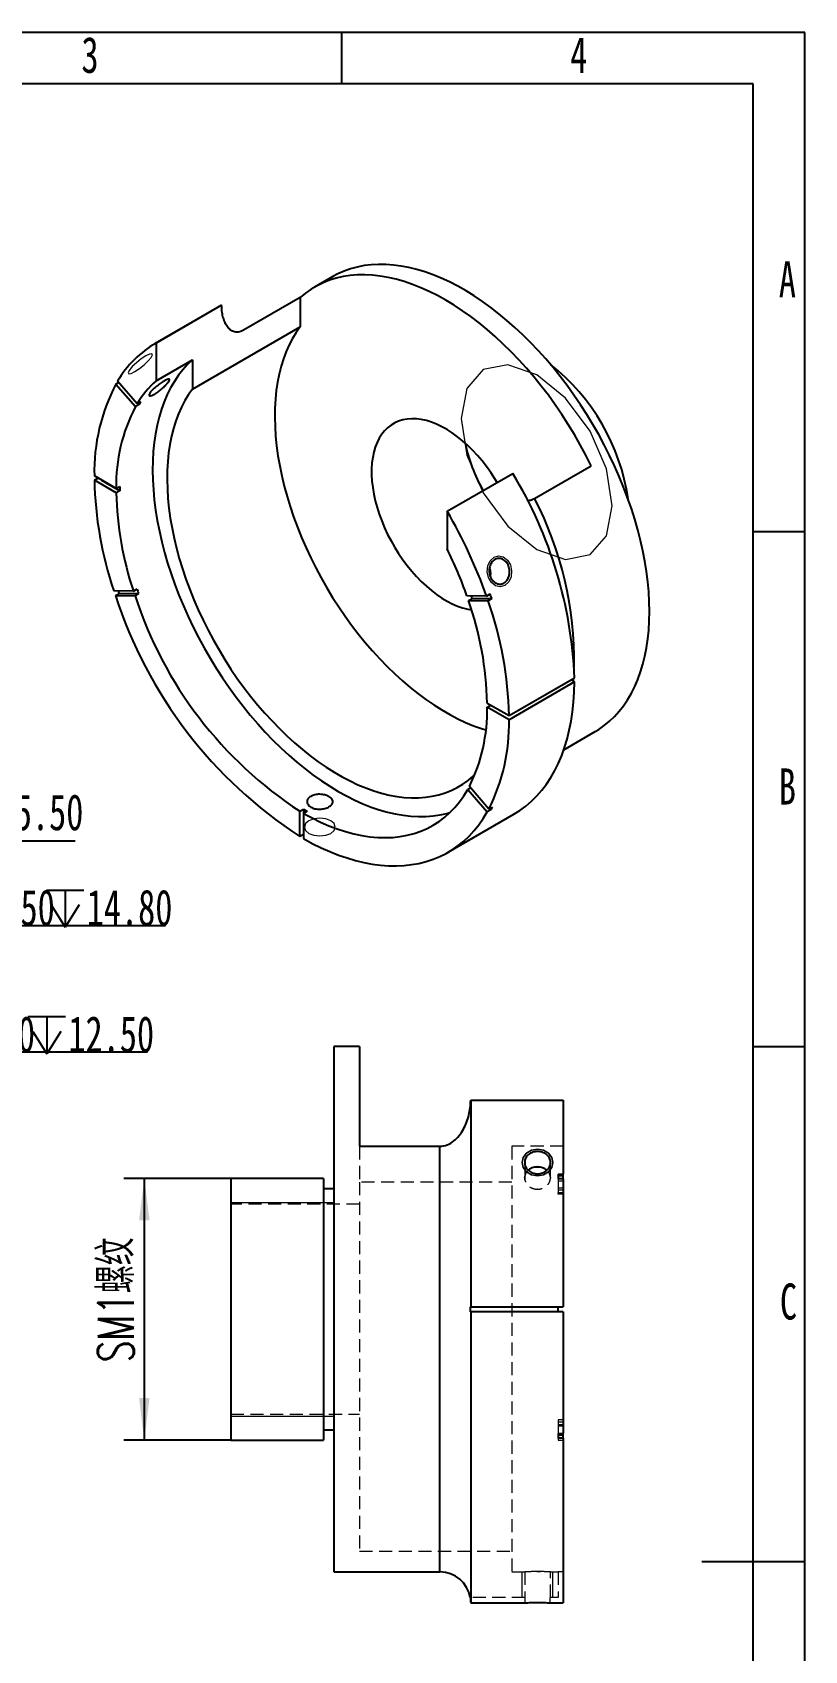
# Model space of a CAD drawing. Header units: millimetres. Extents: x 0 to 210, y 0 to 297.
# Drawn here: x 134.9 to 210, y 139.9 to 297 of the extents above; entities that cross this region are included whole.
import ezdxf

# ---------------------------------------------------------------- set-up
doc = ezdxf.new("R2010")
doc.units = ezdxf.units.MM
doc.linetypes.add('HIDDEN', pattern=[1.905, 1.27, -0.635])
doc.layers.add('图框', color=7, linetype='Continuous')
doc.layers.add('根据设置的颜色创建', color=7, linetype='Continuous', lineweight=25)
doc.styles.add('SLDTEXTSTYLE0', font='TXT', dxfattribs={"width": 0.7, "bigfont": 'bigfont'})
doc.styles.add('SLDTEXTSTYLE5', font='TXT', dxfattribs={"width": 0.7})
doc.dimstyles.new('SLDDIMSTYLE3', dxfattribs={"dimtxt": 3.5, "dimasz": 4.08, "dimexe": 0, "dimexo": 0.0625, "dimgap": 0.875, "dimtad": 0, "dimtih": 1, "dimtoh": 1, "dimrnd": 1e-09, "dimzin": 4, "dimdsep": 46, "dimtxsty": 'SLDTEXTSTYLE5', "dimblk1": 'NONE', "dimsah": 1, "dimcen": 0, "dimadec": 0, "dimazin": 1, "dimtfac": 1, "dimtmove": 0, "dimatfit": 3, "dimldrblk": 'NONE', "dimfxl": 0, "dimfrac": 2, "dimtolj": 1, "dimtzin": 12, "dimarcsym": 0})
doc.dimstyles.new('SLDDIMSTYLE4', dxfattribs={"dimtxt": 3.5, "dimasz": 4.08, "dimexe": 0, "dimexo": 0.0625, "dimgap": 0.875, "dimtad": 0, "dimtih": 1, "dimtoh": 1, "dimrnd": 1e-09, "dimzin": 4, "dimdsep": 46, "dimtxsty": 'SLDTEXTSTYLE5', "dimsah": 1, "dimcen": 0, "dimadec": 0, "dimazin": 1, "dimtfac": 1, "dimtofl": 0, "dimtmove": 1, "dimatfit": 3, "dimfxl": 0, "dimfrac": 2, "dimtolj": 1, "dimtzin": 12, "dimarcsym": 0})
doc.dimstyles.new('SLDDIMSTYLE5', dxfattribs={"dimtxt": 3.5, "dimasz": 4.08, "dimexe": 0, "dimexo": 0.0625, "dimgap": 0.875, "dimtad": 0, "dimtih": 1, "dimtoh": 1, "dimrnd": 1e-09, "dimzin": 4, "dimdsep": 46, "dimtxsty": 'SLDTEXTSTYLE5', "dimsah": 1, "dimcen": 0, "dimadec": 0, "dimazin": 1, "dimtfac": 1, "dimtofl": 0, "dimtmove": 0, "dimatfit": 3, "dimfxl": 0, "dimfrac": 2, "dimtolj": 1, "dimtzin": 12, "dimarcsym": 0})
doc.dimstyles.new('SLDDIMSTYLE9', dxfattribs={"dimtxt": 3.5, "dimasz": 4.08, "dimexe": 0, "dimexo": 0.0625, "dimgap": 0.875, "dimtad": 2, "dimrnd": 1e-09, "dimzin": 12, "dimdsep": 46, "dimtxsty": 'SLDTEXTSTYLE5', "dimsah": 1, "dimcen": 0.09, "dimadec": 0, "dimazin": 3, "dimtfac": 1, "dimtmove": 0, "dimatfit": 0, "dimfxl": 0, "dimfrac": 2, "dimtolj": 1, "dimtzin": 12, "dimarcsym": 0})

# ---------------------------------------------------------------- blocks, each defined once
blk = doc.blocks.new('SW_SYMBOL_HOLE_DEPTH')
at = {"layer": '根据设置的颜色创建', "color": 0}
for p, q in [((0, 875), (800, 875)), ((400, 875), (400, 75)), ((100, 555), (400, 75)), ((700, 555), (400, 75))]:
    blk.add_line(p, q, dxfattribs=at)
blk = doc.blocks.new('_D_3')
at = {"layer": '根据设置的颜色创建'}
for p, q in [((103.76, 180.31), (121.17, 198.02)), ((121.17, 198.02), (146.12, 198.02)), ((89.46, 165.76), (103.76, 180.31))]:
    blk.add_line(p, q, dxfattribs=at)
blk.add_solid([(103.76, 180.31), (106.98, 182.86), (106.26, 183.57)], dxfattribs=at)
at = {"layer": '根据设置的颜色创建', "xscale": 0.004511737089201878, "yscale": 0.004511737089201878, "zscale": 0.004511737089201878}
blk.add_blockref('SW_SYMBOL_HOLE_DEPTH', (134.54, 197.5), dxfattribs=at)
at = {"layer": '根据设置的颜色创建', "char_height": 3.5, "attachment_point": 1, "style": 'SLDTEXTSTYLE5'}
for s, insert in [('%%c', (122.75, 201.5)), ('20.40', (126.87, 201.49)), ('12.50', (138.44, 201.49))]:
    blk.add_mtext(s, dxfattribs=dict(at, insert=insert))
blk = doc.blocks.new('_None')
blk = doc.blocks.new('_D_4')
at = {"layer": '根据设置的颜色创建'}
for p, q in [((82.2, 154.47), (125.53, 210.3)), ((125.53, 210.3), (147.89, 210.3)), ((82.2, 154.47), (78.31, 149.45))]:
    blk.add_line(p, q, dxfattribs=at)
blk.add_solid([(82.2, 154.47), (79.3, 151.55), (80.1, 150.93)], dxfattribs=at)
at = {"layer": '根据设置的颜色创建', "xscale": 0.004511737089201878, "yscale": 0.004511737089201878, "zscale": 0.004511737089201878}
blk.add_blockref('SW_SYMBOL_HOLE_DEPTH', (136.32, 209.78), dxfattribs=at)
at = {"layer": '根据设置的颜色创建', "char_height": 3.5, "attachment_point": 1, "style": 'SLDTEXTSTYLE5'}
for s, insert in [('R23.50', (127.12, 213.78)), ('14.80', (140.22, 213.78))]:
    blk.add_mtext(s, dxfattribs=dict(at, insert=insert))
blk = doc.blocks.new('_D_5')
at = {"layer": '根据设置的颜色创建'}
for p, q in [((111.19, 193.95), (128.31, 218.52)), ((128.31, 218.52), (139.1, 218.52)), ((96.61, 173.03), (111.19, 193.95))]:
    blk.add_line(p, q, dxfattribs=at)
blk.add_arc((96.61, 173.03), 25.5, 25.9491, 59.6133, dxfattribs=at)
blk.add_solid([(111.19, 193.95), (113.94, 197.01), (113.1, 197.59)], dxfattribs=at)
at = {"layer": '根据设置的颜色创建', "insert": (129.9, 223.04), "char_height": 3.5, "attachment_point": 1, "style": 'SLDTEXTSTYLE5'}
blk.add_mtext('R25.50', dxfattribs=at)
blk = doc.blocks.new('_D_9')
at = {"layer": '根据设置的颜色创建'}
for p, q in [((154.24, 185.73), (143.82, 185.73)), ((145.82, 185.73), (145.82, 160.33)), ((154.24, 160.33), (143.82, 160.33))]:
    blk.add_line(p, q, dxfattribs=at)
for points in [[(145.82, 185.73), (145.31, 181.65), (146.33, 181.65)], [(145.82, 160.33), (146.33, 164.41), (145.31, 164.41)]]:
    blk.add_solid(points, dxfattribs=at)
at = {"layer": '根据设置的颜色创建', "insert": (141.31, 167.88), "char_height": 3.5, "attachment_point": 1, "rotation": 90, "style": 'SLDTEXTSTYLE0'}
blk.add_mtext('SM1螺纹', dxfattribs=at)

msp = doc.modelspace()

# ---------------------------------------------------------------- linework, layer by layer
at = {"color": 7, "linetype": 'Continuous', "lineweight": 25}
for p, q in [((164.13663, 273.28254), (162.36887, 272.26203)), ((153.23223, 270.45157), (146.86827, 266.77773)), ((153.33894, 270.51226), (146.97498, 266.83842)), ((153.33894, 270.51226), (153.23223, 270.45157)), ((160.97569, 271.25896), (155.46026, 268.07497)), ((160.97569, 271.25896), (160.97569, 268.41713)), ((150.51051, 262.37571), (160.97569, 268.41713)), ((146.97498, 266.83842), (146.97498, 263.17652)), ((146.97498, 263.17652), (150.51051, 265.21754)), ((150.51051, 265.21754), (150.51051, 262.37571)), ((143.06133, 262.85458), (143.32512, 263.00686)), ((143.06133, 262.85458), (144.96118, 260.66806)), ((145.12129, 260.93967), (143.22114, 263.12652)), ((145.31474, 260.87216), (144.96118, 260.66806)), ((145.12129, 260.93967), (145.47484, 261.14377)), ((145.21106, 260.99149), (145.31474, 260.87216)), ((183.74453, 251.74681), (189.25997, 254.9308)), ((143.08676, 252.70818), (140.96535, 253.93285)), ((140.96535, 253.52458), (141.31896, 253.72871)), ((143.08676, 252.29991), (140.96535, 253.52458)), ((141.67168, 253.52502), (141.67168, 253.52509)), ((141.67168, 253.52502), (143.44031, 252.50401)), ((175.25925, 250.51026), (181.62321, 254.18409)), ((143.08676, 252.70818), (143.44031, 252.91228)), ((143.44031, 252.50401), (143.08676, 252.29991)), ((175.25925, 250.51026), (175.25925, 246.84836)), ((144.76477, 242.76175), (142.85779, 242.78874)), ((143.01021, 242.33235), (143.36376, 242.53645)), ((143.01021, 242.33235), (144.91689, 242.30537)), ((143.36376, 242.53645), (145.27044, 242.50947)), ((144.76477, 242.76175), (145.11832, 242.96585)), ((145.27044, 242.50947), (144.91689, 242.30537)), ((179.07965, 242.27608), (177.17267, 242.30307)), ((177.33049, 241.84661), (177.68404, 242.05071)), ((177.68404, 242.05071), (179.59072, 242.02372)), ((179.07965, 242.27608), (179.4332, 242.48018)), ((179.59072, 242.02372), (179.23717, 241.81962)), ((177.33049, 241.84661), (179.23717, 241.81962)), ((181.26888, 230.66611), (187.63284, 234.33995)), ((181.26966, 230.6656), (187.3096, 234.15238)), ((187.63284, 233.93168), (181.26888, 230.25784)), ((179.14747, 231.89077), (181.26888, 230.66611)), ((179.14747, 231.4825), (179.50103, 231.68661)), ((181.26888, 230.25784), (179.14747, 231.4825)), ((179.50103, 231.68661), (181.26966, 230.6656)), ((181.26966, 230.6656), (181.26966, 230.66656)), ((186.59452, 227.35907), (189.63456, 229.11405)), ((177.25857, 223.49732), (177.52236, 223.6496)), ((177.25857, 223.49732), (179.15842, 221.31081)), ((179.31318, 221.58856), (177.41304, 223.77542)), ((160.94034, 221.3766), (161.29389, 221.58071)), ((161.29389, 221.58071), (161.29389, 221.1725)), ((179.31318, 221.58856), (179.66674, 221.79266)), ((179.40295, 221.64038), (179.51197, 221.51491)), ((160.94034, 218.92688), (160.94034, 221.3766)), ((161.64745, 221.3766), (161.29389, 221.1725)), ((161.29389, 221.1725), (161.29389, 218.72277)), ((175.36596, 217.41295), (181.72992, 221.08679)), ((179.51197, 221.51491), (179.15842, 221.31081)), ((161.29389, 219.13098), (160.94034, 218.92688)), ((166.73974, 198.53283), (164.23974, 198.53283)), ((164.23974, 198.53283), (164.23974, 147.53283)), ((166.73974, 198.53283), (166.73974, 188.85212)), ((177.53974, 193.33677), (177.53974, 173.28283)), ((177.53974, 193.33677), (186.53974, 193.33677)), ((186.53974, 193.33677), (186.53974, 186.13696)), ((166.73974, 188.85212), (174.53974, 188.85212)), ((163.23974, 185.73283), (154.23974, 185.73283)), ((154.23974, 185.73283), (154.23974, 160.33283)), ((163.23974, 185.73283), (163.23974, 160.33283)), ((186.03974, 186.13696), (186.53974, 186.13696)), ((186.03974, 186.13696), (186.03974, 185.69093)), ((186.53974, 185.69093), (186.03974, 185.69093)), ((186.53974, 185.69093), (186.53974, 186.13696)), ((186.53974, 185.69093), (186.53974, 173.28283)), ((164.23974, 184.73283), (163.23974, 184.73283)), ((177.53974, 173.28283), (186.53974, 173.28283)), ((186.03974, 172.78283), (186.03974, 173.28283)), ((177.53974, 172.78283), (177.53974, 144.53393)), ((186.53974, 172.78283), (177.53974, 172.78283)), ((186.53974, 172.78283), (186.53974, 160.97282)), ((154.23974, 160.33283), (163.23974, 160.33283)), ((163.23974, 161.33283), (164.23974, 161.33283)), ((186.03974, 160.97282), (186.53974, 160.97282)), ((186.03974, 160.97282), (186.03974, 160.52165)), ((186.53974, 160.52165), (186.03974, 160.52165)), ((186.53974, 160.52165), (186.53974, 160.97282)), ((186.53974, 160.52165), (186.53974, 144.53393)), ((164.23974, 147.53283), (174.53974, 147.53283)), ((177.53974, 144.53393), (182.815, 144.53393)), ((185.26449, 144.53393), (186.53974, 144.53393))]:
    msp.add_line(p, q, dxfattribs=at)
at = {"color": 8, "linetype": 'Continuous', "lineweight": 25}
for p, q in [((187.51537, 234.27213), (187.48752, 234.02373)), ((174.53974, 147.53283), (174.53974, 188.85212))]:
    msp.add_line(p, q, dxfattribs=at)
at = {"color": 7, "linetype": 'HIDDEN', "lineweight": 18}
for p, q in [((166.73974, 188.85212), (166.73974, 185.3718)), ((174.53974, 188.85212), (174.53974, 147.53283)), ((186.53974, 188.85212), (181.53974, 188.85212)), ((181.53974, 188.85212), (181.53974, 147.53283)), ((182.78974, 187.28279), (182.78974, 185.78245)), ((182.82518, 187.4626), (182.79161, 187.28253)), ((184.10557, 188.34219), (183.76522, 188.32423)), ((185.28974, 185.78279), (185.28974, 187.28249)), ((183.97378, 186.84058), (184.31443, 186.82274)), ((185.25423, 185.96292), (185.28795, 185.78254)), ((186.53974, 185.95354), (186.03974, 185.95354)), ((186.03974, 185.69093), (186.03974, 184.35633)), ((186.03974, 185.50589), (186.53974, 185.50589)), ((181.53974, 185.3718), (166.73974, 185.3718)), ((166.73974, 185.3718), (166.73974, 149.53283)), ((184.03974, 184.68497), (183.97372, 184.69497)), ((186.53974, 184.80215), (186.03974, 184.80215)), ((186.03974, 184.63837), (186.53974, 184.63837)), ((186.03974, 184.19093), (186.03974, 184.35633)), ((186.03974, 184.35633), (186.53974, 184.35633)), ((186.53974, 184.19093), (186.03974, 184.19093)), ((166.73974, 183.23283), (154.23974, 183.23283)), ((177.49797, 173.28283), (177.53974, 173.28283)), ((154.23974, 162.83283), (166.73974, 162.83283)), ((186.03974, 162.28799), (186.03974, 160.97282)), ((186.53974, 162.28799), (186.03974, 162.28799)), ((186.03974, 162.1179), (186.53974, 162.1179)), ((186.03974, 161.83661), (186.53974, 161.83661)), ((186.53974, 161.66812), (186.03974, 161.66812)), ((186.53974, 160.78309), (186.03974, 160.78309)), ((186.03974, 160.52165), (186.03974, 160.33352)), ((186.03974, 160.33352), (186.53974, 160.33352)), ((166.73974, 149.53283), (181.53974, 149.53283)), ((181.53974, 147.53283), (182.80573, 147.53283)), ((182.78974, 147.53361), (182.78974, 145.03283)), ((183.97274, 147.56294), (184.31525, 147.56192)), ((185.2879, 147.53283), (186.03974, 147.53283)), ((185.28974, 145.03283), (185.28974, 147.53292)), ((186.53974, 147.53406), (186.03974, 147.53406)), ((186.03974, 147.53406), (186.03974, 145.03283)), ((182.815, 145.03283), (177.49797, 145.03283)), ((182.815, 145.03283), (182.815, 144.53393)), ((185.26449, 144.53393), (185.26449, 145.03283)), ((186.03974, 145.03283), (185.26449, 145.03283))]:
    msp.add_line(p, q, dxfattribs=at)
at = {"color": 7, "linetype": 'Continuous', "lineweight": 18}
for p, q in [((154.23974, 183.40883), (164.23974, 183.40883)), ((154.23974, 162.65683), (164.23974, 162.65683)), ((182.53974, 145.03283), (182.53974, 147.53283)), ((185.53974, 145.03283), (185.53974, 147.53283))]:
    msp.add_line(p, q, dxfattribs=at)
at = {"color": 7, "linetype": 'Continuous', "lineweight": 25, "flags": 128}
for points in [[(189.25997, 254.9308), (188.74151, 255.95291), (188.19538, 256.96328), (187.62268, 257.95987), (187.02457, 258.94064), (186.40226, 259.90362), (185.75703, 260.84683), (185.09018, 261.76836), (184.40307, 262.66634), (183.6971, 263.53895), (182.97369, 264.38441), (182.23432, 265.20101), (181.48049, 265.98708), (180.71373, 266.74103), (179.93561, 267.46132), (179.14769, 268.1465), (178.35159, 268.79517), (177.54892, 269.40602), (176.7413, 269.97779), (175.93039, 270.50934), (175.11783, 270.99957), (174.30527, 271.4475), (173.49436, 271.85222), (172.68674, 272.21289), (171.88407, 272.52879), (171.08797, 272.79928), (170.30005, 273.02381), (169.52193, 273.20192), (168.75517, 273.33325), (168.00134, 273.41753), (167.26197, 273.45459), (166.53856, 273.44436), (165.83259, 273.38685), (165.14548, 273.28219), (164.47863, 273.13059), (163.8334, 272.93234), (163.21109, 272.68787), (162.61298, 272.39766), (162.04028, 272.0623), (161.49415, 271.68248), (160.97569, 271.25896)], [(194.91682, 240.78909), (194.89892, 241.72697), (194.84526, 242.68365), (194.75594, 243.65724), (194.63114, 244.6458), (194.4711, 245.64737), (194.27616, 246.65996), (194.04668, 247.68156), (193.78314, 248.71014), (193.48604, 249.74366), (193.15599, 250.78008), (192.79363, 251.81732), (192.39969, 252.85333), (191.97495, 253.88606), (191.52025, 254.91344), (191.03649, 255.93346), (190.52464, 256.94407), (189.98571, 257.94328), (189.42077, 258.92909), (188.83094, 259.89955), (188.2174, 260.85274), (187.58135, 261.78676), (186.92408, 262.69976), (186.24687, 263.58993), (185.55107, 264.45549), (184.83808, 265.29473), (184.10929, 266.10598), (183.36616, 266.88764), (182.61016, 267.63814), (181.8428, 268.35601), (181.0656, 269.03981), (180.2801, 269.68818), (179.48785, 270.29985), (178.69044, 270.8736), (177.88945, 271.40828), (177.08647, 271.90283), (176.28308, 272.35628), (175.4809, 272.76772), (174.6815, 273.13634), (173.88648, 273.4614), (173.09741, 273.74226), (172.31586, 273.97836), (171.54339, 274.16923), (170.78152, 274.3145), (170.03177, 274.41387), (169.29563, 274.46715), (168.57456, 274.47423), (167.86999, 274.43509), (167.18331, 274.34983), (166.51591, 274.2186), (165.86909, 274.04166), (165.24414, 273.81937), (164.6423, 273.55217), (164.13663, 273.28254)], [(160.97569, 268.41713), (160.58403, 267.87034), (160.22402, 267.28503), (159.89644, 266.66245), (159.60202, 266.00397), (159.34139, 265.31102), (159.11511, 264.58512), (158.92369, 263.82784), (158.76754, 263.04083), (158.647, 262.2258), (158.56233, 261.38454), (158.51371, 260.51886), (158.50126, 259.63067), (158.525, 258.72189), (158.58487, 257.7945), (158.68075, 256.85052), (158.81243, 255.89201), (158.97962, 254.92106), (159.18196, 253.93977), (159.41901, 252.95029), (159.69024, 251.95477), (159.99508, 250.95539), (160.33285, 249.95431), (160.70282, 248.95371), (161.10419, 247.95578), (161.53608, 246.96269), (161.99754, 245.97661), (162.48758, 244.99967), (163.00513, 244.03401), (163.54906, 243.08173), (164.11818, 242.14491), (164.71126, 241.22558), (165.32701, 240.32574), (165.96407, 239.44737), (166.62108, 238.59236), (167.29659, 237.76259), (167.98913, 236.95985), (168.6972, 236.1859), (169.41925, 235.44243), (170.15371, 234.73104), (170.89898, 234.0533), (171.65345, 233.41068), (172.41545, 232.80457), (173.18335, 232.2363), (173.95545, 231.7071), (174.73009, 231.21814), (175.50557, 230.77046), (176.28021, 230.36505), (177.05231, 230.00279), (177.82021, 229.68447), (178.58221, 229.41079), (179.01921, 229.27322)], [(150.51051, 265.21754), (150.02374, 264.75421), (149.56632, 264.24951), (149.13918, 263.70444), (148.74317, 263.12011), (148.37908, 262.49769), (148.04765, 261.83841), (147.74954, 261.14362), (147.48535, 260.41469), (147.25561, 259.6531), (147.06079, 258.86037), (146.90126, 258.0381), (146.77735, 257.18793), (146.68932, 256.31157), (146.63733, 255.41077), (146.6215, 254.48735), (146.64184, 253.54316), (146.69834, 252.5801), (146.79085, 251.60008), (146.91922, 250.6051), (147.08317, 249.59713), (147.28237, 248.5782), (147.51643, 247.55036), (147.78488, 246.51567), (148.08718, 245.4762), (148.42272, 244.43404), (148.79083, 243.39129), (149.19077, 242.35003), (149.62174, 241.31236), (150.08287, 240.28036), (150.57324, 239.25609), (151.09186, 238.24161), (151.63769, 237.23897), (152.20964, 236.25016), (152.80656, 235.27718), (153.42725, 234.32198), (154.07047, 233.38647), (154.73492, 232.47254), (155.41928, 231.58201), (156.12216, 230.71667), (156.84217, 229.87827), (157.57784, 229.06847), (158.32771, 228.28892), (159.09028, 227.54116), (159.86401, 226.8267), (160.64734, 226.14699), (161.43872, 225.50337), (162.23654, 224.89714), (163.03921, 224.32952), (163.84512, 223.80164), (164.65265, 223.31457), (165.46018, 222.86929), (166.26609, 222.46668), (167.06876, 222.10755), (167.86658, 221.79264), (168.65796, 221.52255), (169.44129, 221.29785), (170.21502, 221.11898), (170.97759, 220.9863), (171.72746, 220.90007), (172.46313, 220.86048), (173.18314, 220.86759), (173.88602, 220.92139), (174.57037, 221.02178), (175.23483, 221.16855), (175.51073, 221.24487)], [(150.51051, 262.37571), (150.11885, 261.82892), (149.75884, 261.24361), (149.43126, 260.62103), (149.13684, 259.96255), (148.8762, 259.2696), (148.64993, 258.5437), (148.45851, 257.78642), (148.30236, 256.99941), (148.18182, 256.18438), (148.09715, 255.34312), (148.04853, 254.47744), (148.03608, 253.58925), (148.05982, 252.68047), (148.11969, 251.75308), (148.21557, 250.8091), (148.34725, 249.85059), (148.51444, 248.87964), (148.71678, 247.89835), (148.95383, 246.90887), (149.22506, 245.91335), (149.5299, 244.91397), (149.86767, 243.91289), (150.23764, 242.91229), (150.63901, 241.91436), (151.07089, 240.92127), (151.53236, 239.93519), (152.0224, 238.95825), (152.53995, 237.99259), (153.08388, 237.04031), (153.653, 236.10349), (154.24608, 235.18416), (154.86182, 234.28432), (155.49889, 233.40595), (156.1559, 232.55094), (156.8314, 231.72117), (157.52395, 230.91843), (158.23202, 230.14448), (158.95407, 229.40101), (159.68853, 228.68962), (160.4338, 228.01188), (161.18827, 227.36926), (161.95027, 226.76315), (162.71817, 226.19488), (163.49027, 225.66568), (164.26491, 225.17672), (165.04039, 224.72904), (165.81503, 224.32363), (166.58713, 223.96137), (167.35503, 223.64305), (168.11703, 223.36937), (168.8715, 223.14091), (169.61677, 222.95817), (170.35123, 222.82156), (171.07328, 222.73138), (171.78135, 222.68781), (172.47389, 222.69095), (173.1494, 222.7408), (173.80641, 222.83724), (174.44347, 222.98008), (175.05922, 223.16899), (175.6523, 223.40356), (176.22142, 223.68329), (176.76535, 224.00756), (177.2829, 224.37568), (177.77294, 224.78682), (177.97606, 224.97773)], [(180.10848, 253.30966), (179.89326, 253.66261), (179.50009, 254.26302), (179.0851, 254.84308), (178.65033, 255.39989), (178.19797, 255.93069), (177.73026, 256.43283), (177.24954, 256.9038), (176.7582, 257.34127), (176.25868, 257.74305), (175.75348, 258.10713), (175.24512, 258.43172), (174.73612, 258.71518), (174.22902, 258.95611), (173.72635, 259.15331), (173.23062, 259.30579), (172.74428, 259.4128), (172.26977, 259.4738), (171.80945, 259.48849), (171.36561, 259.45679), (170.94046, 259.37886), (170.53613, 259.2551), (170.15462, 259.08611), (169.79784, 258.87274), (169.46756, 258.61605), (169.16543, 258.31732), (168.89296, 257.97805), (168.65149, 257.59991), (168.44225, 257.18479), (168.26626, 256.73477), (168.1244, 256.25208), (168.01738, 255.73913), (167.94574, 255.19847), (167.90983, 254.6328), (167.90983, 254.04494), (167.94574, 253.43781), (168.01738, 252.81443), (168.1244, 252.17793), (168.26626, 251.53145), (168.44225, 250.87824), (168.65149, 250.22153), (168.89296, 249.56461), (169.16543, 248.91074), (169.46756, 248.26318), (169.79784, 247.62516), (170.15462, 246.99986), (170.53613, 246.39039), (170.94046, 245.79979), (171.36561, 245.231), (171.80945, 244.68685), (172.26977, 244.17007), (172.74428, 243.68321), (173.23062, 243.2287), (173.72635, 242.80882), (174.22902, 242.42565), (174.73612, 242.08109), (175.24512, 241.77688), (175.75348, 241.51452), (176.25868, 241.29532), (176.7582, 241.12037), (177.24954, 240.99054), (177.63174, 240.92011)], [(189.63456, 229.11405), (189.98571, 229.32824), (190.52464, 229.70521), (191.03649, 230.12485), (191.52025, 230.58633), (191.97495, 231.08874), (192.39969, 231.63107), (192.79363, 232.21224), (193.15599, 232.83112), (193.48604, 233.48646), (193.78314, 234.17696), (194.04668, 234.90126), (194.27616, 235.65792), (194.4711, 236.44542), (194.63114, 237.26222), (194.75594, 238.10669), (194.84526, 238.97715), (194.89892, 239.87188), (194.91682, 240.78909)], [(181.72992, 221.08679), (181.73108, 221.08745), (182.33245, 221.46536), (182.90619, 221.88851), (183.45121, 222.3561), (183.96651, 222.86727), (184.45112, 223.42107), (184.90415, 224.01646), (185.32475, 224.65235), (185.71214, 225.32753), (186.06559, 226.04077), (186.38446, 226.79072), (186.66814, 227.576), (186.9161, 228.39514), (187.1279, 229.24662), (187.30312, 230.12885), (187.44145, 231.04019), (187.54263, 231.97895), (187.60647, 232.94338), (187.63284, 233.93168)], [(161.29389, 221.1725), (162.11911, 220.72729), (162.94222, 220.32688), (163.76151, 219.97211), (164.57525, 219.66373), (165.38174, 219.40239), (166.17929, 219.18862), (166.96622, 219.02289), (167.74089, 218.90553), (168.50168, 218.8368), (169.24698, 218.81683), (169.97523, 218.84567), (170.68491, 218.92327), (171.37453, 219.04944), (172.04264, 219.22394), (172.68784, 219.4464), (173.30878, 219.71634), (173.90416, 220.03321), (174.47273, 220.39634), (175.01329, 220.80496), (175.52472, 221.25823), (176.00594, 221.75518), (176.45593, 222.29479), (176.87377, 222.87591), (177.25857, 223.49732)], [(161.29389, 218.72277), (162.1462, 218.26021), (162.99667, 217.84032), (163.84377, 217.46385), (164.68599, 217.13149), (165.52183, 216.84381), (166.34977, 216.60134), (167.16835, 216.40451), (167.9761, 216.25368), (168.77156, 216.14911), (169.55332, 216.091), (170.31998, 216.07943), (171.07016, 216.11445), (171.80253, 216.19598), (172.51576, 216.32387), (173.20859, 216.49791), (173.87976, 216.71777), (174.5281, 216.98306), (175.15242, 217.29331), (175.75161, 217.64797), (176.3246, 218.04639), (176.87037, 218.48787), (177.38793, 218.97162), (177.87637, 219.49676), (178.3348, 220.06236), (178.76241, 220.6674), (179.15842, 221.31081)]]:
    msp.add_lwpolyline(points, dxfattribs=at)
at = {"color": 7, "linetype": 'Continuous', "lineweight": 18, "flags": 128}
for points in [[(145.9626, 265.5813), (145.51633, 265.28955), (145.05727, 264.92733), (144.65529, 264.5498), (144.37161, 264.21443), (144.2494, 263.97228), (144.30727, 263.86022), (144.53641, 263.89529), (144.90194, 264.07217), (145.3482, 264.36393), (145.80727, 264.72615), (146.20924, 265.10368), (146.49293, 265.43904), (146.61514, 265.6812), (146.55727, 265.79326), (146.32813, 265.75819), (145.9626, 265.5813)], [(176.61972, 259.51586), (177.17822, 255.95119), (178.76866, 252.28439), (181.14894, 249.0737), (183.95666, 246.80791), (186.76439, 245.83197), (189.14466, 246.29445), (190.73511, 248.12496), (191.2936, 251.04481), (190.73511, 254.60948), (189.14466, 258.27628), (186.76439, 261.48697), (183.95666, 263.75276), (181.14894, 264.7287), (178.76866, 264.26621), (177.17822, 262.43571), (176.61972, 259.51586)], [(180.86783, 243.30951), (180.42156, 243.17924), (179.9625, 243.27689), (179.56052, 243.5876), (179.27684, 244.06407), (179.15463, 244.63376), (179.2125, 245.20994), (179.44164, 245.70488), (179.80717, 246.04325), (180.25343, 246.17352), (180.7125, 246.07587), (181.11447, 245.76516), (181.39816, 245.28869), (181.52037, 244.719), (181.4625, 244.14282), (181.23336, 243.64787), (180.86783, 243.30951)], [(161.82422, 220.45764), (161.49906, 220.17671), (161.38488, 219.84533), (161.49906, 219.51396), (161.82422, 219.23303), (162.31086, 219.04532), (162.88488, 218.9794), (163.45891, 219.04532), (163.94554, 219.23303), (164.2707, 219.51396), (164.38488, 219.84533), (164.2707, 220.17671), (163.94554, 220.45764), (163.45891, 220.64535), (162.88488, 220.71127), (162.31086, 220.64535), (161.82422, 220.45764)], [(184.03974, 185.98379), (184.61377, 186.08268), (185.1004, 186.36427), (185.42556, 186.78571), (185.53974, 187.28283), (185.42556, 187.77995), (185.1004, 188.20139), (184.61377, 188.48299), (184.03974, 188.58187), (183.46572, 188.48299), (182.97908, 188.20139), (182.65392, 187.77995), (182.53974, 187.28283), (182.65392, 186.78571), (182.97908, 186.36427), (183.46572, 186.08268), (184.03974, 185.98379)], [(184.03974, 188.58187), (184.61377, 188.48299), (185.1004, 188.20139), (185.42556, 187.77995), (185.53974, 187.28283), (185.42556, 186.78571), (185.1004, 186.36427), (184.61377, 186.08268), (184.03974, 185.98379), (183.46572, 186.08268), (182.97908, 186.36427), (182.65392, 186.78571), (182.53974, 187.28283), (182.65392, 187.77995), (182.97908, 188.20139), (183.46572, 188.48299), (184.03974, 188.58187)]]:
    msp.add_lwpolyline(points, dxfattribs=at)
at = {"color": 7, "linetype": 'Continuous', "lineweight": 25}
for centre, radius, start, end in [((152.07595, 257.92573), 10.26918, 119.7836748, 149.572543), ((172.75555, 248.81407), 20.28731, 8.1740608, 51.8205627), ((159.27647, 254.33808), 18.3156, 152.2906816, 181.2677746), ((153.41692, 255.95153), 9.67983, 131.7208321, 148.9816826), ((154.93174, 255.38618), 11.07172, 148.665926, 150.2975435), ((159.45776, 253.05372), 16.37464, 152.2892345, 181.209139), ((192.88018, 260.54838), 16.25038, 192.111115, 209.5874499), ((176.67641, 254.28476), 35.71915, 181.2194816, 198.7745306), ((146.31786, 232.66011), 41.34912, 2.3283227, 31.3686625), ((175.12176, 253.01902), 32.04307, 181.2859346, 198.669507), ((167.48339, 252.70815), 24.04395, 179.513548, 180.486452), ((133.85164, 226.29508), 47.96837, 19.4605099, 30.3191097), ((137.47926, 228.26886), 42.10138, 19.4718239, 26.1871018), ((185.07894, 255.9892), 44.22995, 197.9850802, 236.9238991), ((185.11763, 256.73484), 44.10193, 198.4429455, 198.7805856), ((182.60978, 254.56544), 39.63665, 198.0177511, 236.8589324), ((182.50554, 255.17393), 39.32991, 198.0834592, 198.7842813), ((140.08996, 229.30784), 39.69503, 18.7245745, 19.1003999), ((137.48887, 227.75008), 44.45563, 18.7280153, 19.350362), ((146.81531, 231.13373), 32.34103, 1.3413201, 19.344504), ((145.26455, 229.8694), 36.01314, 1.267648, 19.3798555), ((162.45758, 231.18976), 16.69246, 333.6295489, 1.0048846), ((162.7104, 229.88921), 18.56214, 333.4369918, 1.1379258), ((173.4883, 242.29606), 24.03809, 239.5161572, 240.4892193), ((168.50286, 227.83118), 12.69236, 330.155783, 331.5911385), ((343.34178, 173.03283), 165.844, 179.91363, 180.08637), ((174.53974, 144.53283), 3, 9.5949389, 90)]:
    msp.add_arc(centre, radius, start, end, dxfattribs=at)
at = {"color": 8, "linetype": 'Continuous', "lineweight": 25}
msp.add_arc((153.60874, 236.00291), 34.00053, 359.0026176, 27.5839942, dxfattribs=at)
at = {"color": 7, "linetype": 'Continuous', "lineweight": 25}
for points, knots in [([(155.46026, 268.07497), (155.2861, 267.97443), (155.11075, 267.91484), (154.78618, 267.87684), (154.63332, 267.89722), (154.3623, 267.9926), (154.24189, 268.06667), (154.02369, 268.25431), (153.92675, 268.36799), (153.75804, 268.61972), (153.68523, 268.7588), (153.55987, 269.06012), (153.50724, 269.22332), (153.42359, 269.56445), (153.39221, 269.74301), (153.34988, 270.11578), (153.33894, 270.31104), (153.33894, 270.51226)], [0, 0, 0, 0, 0.125, 0.125, 0.25, 0.25, 0.375, 0.375, 0.5, 0.5, 0.625, 0.625, 0.75, 0.75, 0.875, 0.875, 1, 1, 1, 1]), ([(147.7301, 263.14683), (147.84691, 263.21426), (147.94901, 263.26533), (148.11523, 263.33011), (148.17799, 263.34304), (148.2546, 263.32724), (148.2687, 263.29816), (148.24706, 263.20204), (148.2111, 263.13396), (148.09591, 262.96998), (148.01611, 262.8731), (147.82406, 262.66542), (147.71298, 262.5557), (147.47046, 262.33688), (147.34318, 262.23156), (147.15185, 262.0882), (147.08909, 262.04363), (146.96546, 261.96098), (146.90423, 261.92272), (146.73114, 261.82277), (146.6254, 261.77335), (146.45314, 261.7174), (146.3849, 261.7103), (146.29828, 261.73804), (146.27906, 261.77288), (146.29362, 261.878), (146.32687, 261.9476), (146.44324, 262.11339), (146.52448, 262.20698), (146.67397, 262.35651), (146.72751, 262.40702), (146.84181, 262.50949), (146.90311, 262.56187), (147.0903, 262.71501), (147.22419, 262.81569), (147.48448, 262.99699), (147.61329, 263.0794), (147.7301, 263.14683)], [0, 0, 0, 0, 0.0625, 0.0625, 0.125, 0.125, 0.1875, 0.1875, 0.25, 0.25, 0.3125, 0.3125, 0.375, 0.375, 0.4375, 0.4375, 0.46875, 0.46875, 0.5, 0.5, 0.5625, 0.5625, 0.625, 0.625, 0.6875, 0.6875, 0.75, 0.75, 0.8125, 0.8125, 0.84375, 0.84375, 0.875, 0.875, 0.9375, 0.9375, 1, 1, 1, 1]), ([(183.03955, 251.56867), (183.07183, 251.56518), (183.17493, 251.55403), (183.40841, 251.58687), (183.61767, 251.68644), (183.74453, 251.74681)], [0, 0, 0, 0, 0.152179013, 0.486013675, 1, 1, 1, 1]), ([(180.76264, 243.53582), (180.64584, 243.46839), (180.52064, 243.43195), (180.26531, 243.42299), (180.13662, 243.45121), (179.89641, 243.56764), (179.78345, 243.65689), (179.59203, 243.88038), (179.51156, 244.01696), (179.39614, 244.31407), (179.36018, 244.47651), (179.33855, 244.80315), (179.35248, 244.9659), (179.43043, 245.27346), (179.4931, 245.41303), (179.61811, 245.59138), (179.66422, 245.64469), (179.76531, 245.73915), (179.82077, 245.78043), (179.99379, 245.88041), (180.12255, 245.91783), (180.38243, 245.92756), (180.51621, 245.89993), (180.76515, 245.78467), (180.88221, 245.69643), (181.08104, 245.47253), (181.16251, 245.33798), (181.27936, 245.03758), (181.313, 244.87642), (181.32459, 244.6306), (181.32195, 244.5494), (181.30395, 244.38848), (181.28831, 244.30817), (181.22398, 244.07945), (181.15623, 243.93748), (180.98466, 243.70057), (180.87945, 243.60325), (180.76264, 243.53582)], [0, 0, 0, 0, 0.0625, 0.0625, 0.125, 0.125, 0.1875, 0.1875, 0.25, 0.25, 0.3125, 0.3125, 0.375, 0.375, 0.4375, 0.4375, 0.46875, 0.46875, 0.5, 0.5, 0.5625, 0.5625, 0.625, 0.625, 0.6875, 0.6875, 0.75, 0.75, 0.8125, 0.8125, 0.84375, 0.84375, 0.875, 0.875, 0.9375, 0.9375, 1, 1, 1, 1]), ([(179.45291, 244.17002), (179.45737, 244.19136), (179.46902, 244.24707), (179.48175, 244.35558), (179.48759, 244.49589), (179.47867, 244.63665), (179.45502, 244.7927), (179.42188, 244.92466), (179.38613, 245.01613), (179.37511, 245.04433)], [0, 0, 0, 0, 0.074249581, 0.193867833, 0.367691858, 0.544297344, 0.663981724, 0.896396097, 1, 1, 1, 1]), ([(187.3096, 234.15238), (187.35803, 234.11309), (187.40949, 234.07481), (187.51773, 234.00094), (187.57416, 233.96555), (187.63284, 233.93168)], [0, 0, 0, 0, 0.5, 0.5, 1, 1, 1, 1]), ([(162.001, 222.82935), (162.11781, 222.89678), (162.25542, 222.94832), (162.55823, 223.01603), (162.72194, 223.03146), (163.04806, 223.02491), (163.21251, 223.00273), (163.51338, 222.92623), (163.65293, 222.87112), (163.88366, 222.73806), (163.97665, 222.65931), (164.1022, 222.48928), (164.1348, 222.39887), (164.13496, 222.21496), (164.10257, 222.12459), (164.00852, 221.9969), (163.97015, 221.95636), (163.87953, 221.87917), (163.82675, 221.84233), (163.65375, 221.7424), (163.51434, 221.68726), (163.21356, 221.6106), (163.04908, 221.58834), (162.72311, 221.58163), (162.5592, 221.597), (162.25659, 221.66448), (162.11862, 221.71605), (161.88516, 221.85054), (161.79324, 221.93132), (161.69892, 222.06601), (161.67524, 222.11236), (161.64319, 222.20778), (161.63495, 222.25725), (161.63475, 222.40344), (161.66735, 222.50161), (161.79164, 222.68), (161.88419, 222.76192), (162.001, 222.82935)], [0, 0, 0, 0, 0.0625, 0.0625, 0.125, 0.125, 0.1875, 0.1875, 0.25, 0.25, 0.3125, 0.3125, 0.375, 0.375, 0.4375, 0.4375, 0.46875, 0.46875, 0.5, 0.5, 0.5625, 0.5625, 0.625, 0.625, 0.6875, 0.6875, 0.75, 0.75, 0.8125, 0.8125, 0.84375, 0.84375, 0.875, 0.875, 0.9375, 0.9375, 1, 1, 1, 1]), ([(174.53974, 188.85212), (174.78604, 188.85212), (175.03403, 188.90312), (175.49304, 189.08605), (175.70922, 189.21908), (176.0925, 189.52749), (176.26278, 189.70333), (176.57136, 190.0874), (176.70846, 190.29516), (176.94705, 190.72273), (177.05001, 190.94452), (177.2273, 191.40217), (177.30173, 191.63925), (177.42003, 192.11617), (177.46441, 192.35704), (177.52428, 192.84349), (177.53974, 193.09035), (177.53974, 193.33677)], [0, 0, 0, 0, 0.125, 0.125, 0.25, 0.25, 0.375, 0.375, 0.5, 0.5, 0.625, 0.625, 0.75, 0.75, 0.875, 0.875, 1, 1, 1, 1]), ([(184.03974, 188.35165), (184.20493, 188.35165), (184.36701, 188.32422), (184.66976, 188.21809), (184.80841, 188.13945), (185.039, 187.9433), (185.13213, 187.82433), (185.25682, 187.56634), (185.28966, 187.42462), (185.28983, 187.1422), (185.25748, 186.99956), (185.13233, 186.73488), (185.04069, 186.61381), (184.80745, 186.40799), (184.66987, 186.32676), (184.44269, 186.24329), (184.36477, 186.22231), (184.20462, 186.1939), (184.12177, 186.18661), (183.87703, 186.18654), (183.71258, 186.21559), (183.41164, 186.32588), (183.27208, 186.40826), (183.04136, 186.61126), (182.94827, 186.7332), (182.82264, 186.99754), (182.78991, 187.13893), (182.78958, 187.42455), (182.82189, 187.56438), (182.9159, 187.75942), (182.95425, 187.82088), (183.04477, 187.93688), (183.09751, 187.99174), (183.27044, 188.13905), (183.40974, 188.21796), (183.71046, 188.32365), (183.87456, 188.35165), (184.03974, 188.35165)], [0, 0, 0, 0, 0.0625, 0.0625, 0.125, 0.125, 0.1875, 0.1875, 0.25, 0.25, 0.3125, 0.3125, 0.375, 0.375, 0.4375, 0.4375, 0.46875, 0.46875, 0.5, 0.5, 0.5625, 0.5625, 0.625, 0.625, 0.6875, 0.6875, 0.75, 0.75, 0.8125, 0.8125, 0.84375, 0.84375, 0.875, 0.875, 0.9375, 0.9375, 1, 1, 1, 1]), ([(184.03974, 186.85004), (183.90061, 186.8374), (183.62236, 186.81213), (183.31305, 186.68178), (183.19196, 186.55723), (183.1602, 186.52455)], [0, 0, 0, 0, 0.424520764, 0.849029167, 1, 1, 1, 1]), ([(184.91929, 186.52678), (184.84767, 186.58661), (184.67574, 186.73021), (184.35621, 186.83201), (184.12816, 186.845), (184.03974, 186.85004)], [0, 0, 0, 0, 0.304224577, 0.730255723, 1, 1, 1, 1]), ([(177.49797, 145.03283), (177.51186, 144.95046), (177.52235, 144.86719), (177.53631, 144.70017), (177.53974, 144.61692), (177.53974, 144.53393)], [0, 0, 0, 0, 0.5, 0.5, 1, 1, 1, 1]), ([(182.815, 144.53393), (182.8438, 144.53517), (182.89558, 144.53738), (183.04443, 144.54296), (183.1378, 144.54619), (183.36049, 144.55237), (183.48473, 144.55517), (183.75535, 144.55916), (183.89614, 144.56026), (184.18326, 144.56026), (184.32425, 144.55916), (184.59447, 144.55518), (184.71926, 144.55237), (185.05229, 144.54312), (185.20688, 144.5364), (185.26449, 144.53393)], [0, 0, 0, 0, 0.125, 0.125, 0.25, 0.25, 0.375, 0.375, 0.5, 0.5, 0.625, 0.625, 0.75, 0.75, 1, 1, 1, 1])]:
    msp.add_open_spline(points, degree=3, knots=knots, dxfattribs=at)
at = {"color": 7, "linetype": 'HIDDEN', "lineweight": 18}
for points, knots in [([(185.27379, 187.28322), (185.28177, 187.32531), (185.29346, 187.38698), (185.2701, 187.44439), (185.26268, 187.46262)], [0, 0, 0, 0, 0.682410769, 1, 1, 1, 1]), ([(182.81681, 185.60184), (182.7941, 185.70572), (182.76707, 185.82931), (182.80997, 185.94423), (182.81682, 185.96255)], [0, 0, 0, 0, 0.840511982, 1, 1, 1, 1]), ([(183.1602, 186.52455), (183.09605, 186.47), (182.93235, 186.3308), (182.79964, 186.02332), (182.77361, 185.65678), (182.89425, 185.29779), (183.14268, 184.99177), (183.49261, 184.77361), (183.90424, 184.67009), (184.33099, 184.69377), (184.72472, 184.84152), (185.04159, 185.09565), (185.24521, 185.4254), (185.31483, 185.79423), (185.23363, 186.15139), (185.08982, 186.40843), (184.95031, 186.50525), (184.91929, 186.52678)], [0, 0, 0, 0, 0.046291987, 0.118138897, 0.189926946, 0.261653872, 0.333412584, 0.405246488, 0.477081788, 0.548842268, 0.620568561, 0.692354585, 0.764201072, 0.836014437, 0.907752897, 0.979491446, 1, 1, 1, 1]), ([(184.03974, 147.56349), (183.89935, 147.5628), (183.61858, 147.56141), (183.24347, 147.55167), (182.9634, 147.54112), (182.8045, 147.53356), (182.80538, 147.5336), (182.80573, 147.53361)], [0, 0, 0, 0, 0.214662179, 0.429318108, 0.644136218, 0.85906015, 1, 1, 1, 1]), ([(185.2879, 147.53292), (185.28852, 147.53289), (185.31193, 147.53177), (185.22779, 147.53592), (185.03064, 147.54468), (184.7056, 147.55561), (184.35752, 147.56249), (184.12852, 147.56321), (184.03974, 147.56349)], [0, 0, 0, 0, 0.005749237, 0.220181701, 0.434614434, 0.649270935, 0.864026301, 1, 1, 1, 1])]:
    msp.add_open_spline(points, degree=3, knots=knots, dxfattribs=at)
msp.add_open_spline([(177.49797, 172.78283), (177.49772, 172.9495), (177.49772, 173.11617), (177.49797, 173.28283)], degree=3, dxfattribs=at)
at = {"color": 7, "linetype": 'Continuous', "lineweight": 25}
for points in [[(177.49797, 173.28283), (177.52561, 173.28283), (177.53974, 173.28283), (177.53974, 173.28283)], [(177.53974, 172.78283), (177.53974, 172.78283), (177.52601, 172.78283), (177.49797, 172.78283)]]:
    msp.add_open_spline(points, degree=3, dxfattribs=at)
at = {"layer": '图框'}
for p, q in [((210, 297), (0, 297)), ((165, 297), (165, 292)), ((210, 0), (210, 297)), ((210, 248.5), (205, 248.5)), ((210, 198.5), (205, 198.5))]:
    msp.add_line(p, q, dxfattribs=at)
at = {"layer": '图框', "lineweight": 25}
for p, q in [((205, 292), (25, 292)), ((205, 4.97294), (205, 292)), ((210, 148.5), (200, 148.5))]:
    msp.add_line(p, q, dxfattribs=at)

# ---------------------------------------------------------------- texts
at = {"color": 7, "linetype": 'Continuous', "lineweight": 0, "char_height": 3.5, "attachment_point": 2, "style": 'SLDTEXTSTYLE5'}
for s, insert in [('3', (140.54444, 296.56284)), ('4', (188.04444, 296.56284))]:
    msp.add_mtext(s, dxfattribs=dict(at, insert=insert))
at = {"layer": '图框', "char_height": 3.5, "attachment_point": 2, "style": 'SLDTEXTSTYLE5'}
for s, insert in [('A', (208.32031, 274.78578)), ('B', (208.32031, 225.53578)), ('C', (208.42726, 175.53578))]:
    msp.add_mtext(s, dxfattribs=dict(at, insert=insert))

# ---------------------------------------------------------------- dimensions: what is measured, and where the dimension line sits
at = {"layer": '根据设置的颜色创建'}
dim = msp.add_radius_dim(center=(96.60669, 173.03283), mpoint=(111.18593, 193.95401), dimstyle='SLDDIMSTYLE5', dxfattribs=at)
dim.commit()
dim.dimension.update_dxf_attribs({"geometry": '_D_5', "text_midpoint": (134.4989, 220.68965), "dimtype": 164})
dim = msp.add_radius_dim(center=(96.60669, 173.03283), mpoint=(82.19991, 154.46688), text='<>{\\fGDT;x}14.80', dimstyle='SLDDIMSTYLE4', dxfattribs=at)
dim.commit()
dim.dimension.update_dxf_attribs({"geometry": '_D_4', "text_midpoint": (137.50406, 211.94928), "dimtype": 164})
dim = msp.add_diameter_dim_2p(p1=(89.456, 165.75907), p2=(103.75738, 180.30659), text='<>{\\fGDT;x}12.50', dimstyle='SLDDIMSTYLE3', dxfattribs=at)
dim.commit()
dim.dimension.update_dxf_attribs({"geometry": '_D_3', "text_midpoint": (134.43667, 199.66079), "dimtype": 163})
dim = msp.add_linear_dim(base=(145.81892, 160.33283), p1=(154.23974, 185.73283), p2=(154.23974, 160.33283), angle=90, text='SM1螺纹', dimstyle='SLDDIMSTYLE9', dxfattribs=at)
dim.commit()
dim.dimension.update_dxf_attribs({"geometry": '_D_9', "text_midpoint": (145.81892, 173.21032), "dimtype": 160})

doc.saveas('drawing.dxf')
